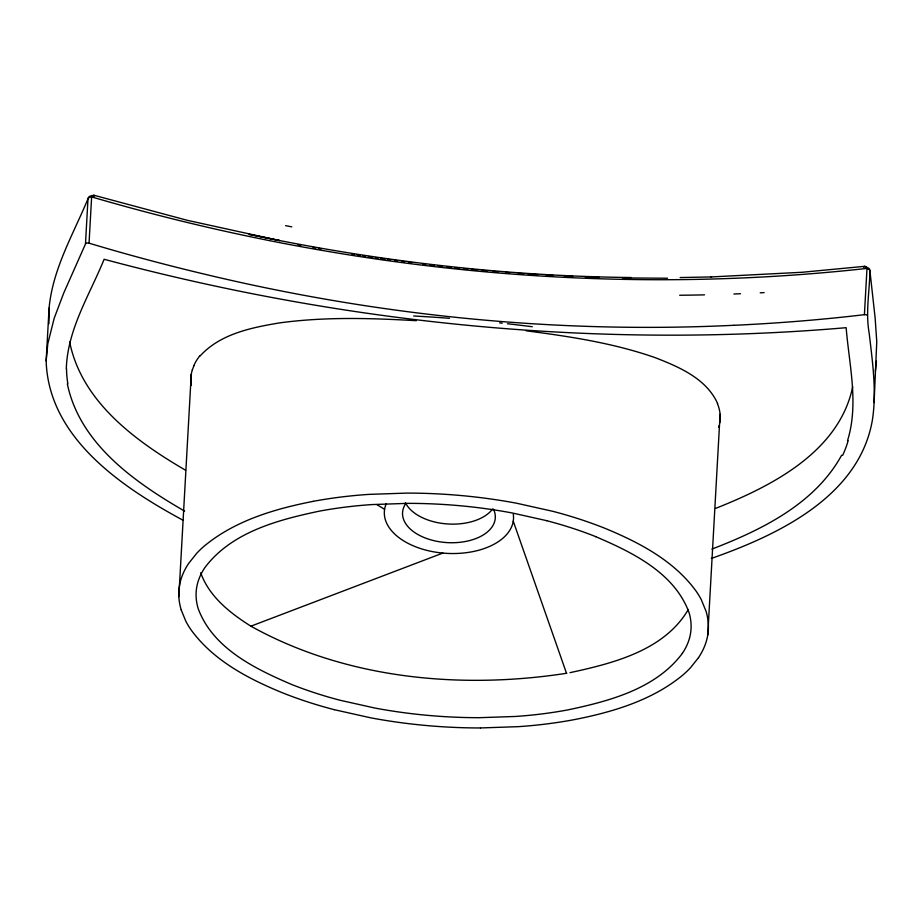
<?xml version="1.0" encoding="UTF-8"?>
<svg xmlns="http://www.w3.org/2000/svg" width="923" height="923" viewBox="0 0 923 923"><rect width="100%" height="100%" fill="white"/><g stroke="black" fill="none" stroke-linecap="round" stroke-linejoin="round"><path stroke-width="1.38" d="M66.306 368.646C67.541 329.165 89.635 294.852 104.126 259.271C345.179 323.869 597.319 349.148 846.149 327.688C849.172 365.093 858.967 403.766 847.533 440.698M720.136 418.604L720.102 414.277A151.36 73.148 -5.6 0 0 717.39 403.536M711.321 558.45C777.547 535.178 859.29 496.77 872.431 419.827C875.05 402.566 874.531 385.018 873.008 367.677C871.947 356.093 870.504 344.556 869.154 333.007C865.486 312.412 869.547 291.61 869.928 270.924A4.615 2.734 3.2 0 0 866.997 268.408A4.615 2.238 83.2 0 0 863.628 267.255M182.812 520.111C121.709 487.09 48.411 437.733 46.15 360.835L49.081 308.097C52.703 268.939 73.159 234.454 87.997 198.814A4.615 2.734 3.2 0 1 91.631 196.911A4.615 1.834 -73.2 0 1 94.492 196.045M89.046 243.199L91.631 196.911C342.271 270.277 607.115 297.183 866.997 268.408L864.413 314.697A4.673 2.607 -29.3 0 1 867.02 315.251M178.843 596.604L191.257 374.242M707.779 634.886L720.102 414.277M874.104 402.613L876.758 341.695L875.154 318.135L869.928 270.924A4.615 3.715 -5 0 0 865.024 267.197M46.15 360.835L47.8 343.783L54.18 318.285L63.733 293.041L85.47 244.018L87.997 198.814A4.615 3.646 22.8 0 1 93.696 196.195M49.081 308.097L48.931 323.673M876.435 361.043L875.362 371.3M852.702 386.841C839.042 451.785 771.997 486.04 715.602 508.388M192.319 369.927L193.911 365.75M688.293 609.515C664.364 650.519 613.195 663.279 569.976 672.671M841.638 455.224C814.894 503.912 761.729 529.86 711.956 549.07M682.374 653.392C655.699 688.939 609.307 701.145 567.887 709.891A291.899 172.393 3.2 0 1 515.403 716.467L479.383 717.69A338.441 199.887 3.2 0 1 374.969 708.068L340.391 700.338A292.176 172.555 3.2 0 1 291.495 684.416C254.979 668.76 213.005 648.454 198.226 608.742A130.974 77.359 3.2 0 1 196.138 592.335A124.859 73.748 3.2 0 1 197.614 583.198A131.02 77.382 3.2 0 1 204.837 567.657C231.477 532.098 277.892 519.903 319.3 511.157A291.98 172.439 3.2 0 1 371.796 504.581L407.816 503.358A338.36 199.841 3.2 0 1 512.219 512.969L546.797 520.699M698.526 657.649L690.473 667.744A163.198 96.384 3.2 0 1 683.078 674.851C652.273 700.419 612.641 712.106 574.014 719.686A309.47 182.777 3.2 0 1 518.426 726.655L480.468 727.947M200.279 355.793C220.228 333.941 251.148 327.665 279.092 322.969C324.561 316.681 370.654 318.1 416.354 320.685M200.718 572.779C209.14 596.65 230.185 613.149 250.906 626.186L442.855 553.073M313.174 501.351C274.546 508.942 234.915 520.618 204.11 546.197A163.336 96.465 3.2 0 0 196.714 553.304L188.661 563.399A148.395 87.65 3.2 0 0 180.504 581.005A142.073 83.912 3.2 0 0 178.854 591.366A147.738 87.258 3.2 0 0 181.22 609.93M250.906 626.186C345.894 679.016 460.577 689.631 566.745 673.259M864.666 266.332L802.052 272.273L710.998 276.946M733.993 325.277C556.119 333.907 377.334 315.631 204.248 274.096A935.057 353.29 6.4 0 1 89.07 243.176M680.147 277.546L711.587 276.935M667.56 278.238L622.506 277.915M631.147 277.523C502.735 276.139 374.692 260.782 249.072 234.35L279.807 240.603L187.392 220.343L93.927 195.249M599.062 277.373L585.217 276.912M572.71 276.415L564.368 276.046M546.231 275.112L553.212 275.492M537.844 274.616L528.06 274.004M518.253 273.335L523.86 273.716M505.642 272.389L509.854 272.712M493.02 271.362L498.628 271.824M481.794 270.37L487.402 270.866M471.965 269.435L477.583 269.978M455.12 267.739L459.331 268.166M463.542 268.605L467.753 269.031M446.697 266.816L450.909 267.278M429.876 264.878L434.075 265.374M438.287 265.859L442.498 266.355M422.861 264.013L425.665 264.359M526.168 330.803C569.722 336.457 613.553 343.091 655.157 357.651C679.086 366.916 706.418 378.615 717.598 403.501M408.866 262.236L411.658 262.594M394.882 260.355L397.675 260.736M401.874 261.313L404.666 261.694M380.934 258.382L385.11 258.982M387.902 259.375L390.694 259.778M368.392 256.525L372.569 257.148M375.361 257.563L378.142 257.978M357.282 254.806L360.062 255.244M362.831 255.671L365.612 256.098M351.732 253.929L354.501 254.379M318.585 248.379L321.342 248.852M313.093 247.399L315.839 247.895M298.037 244.664L300.76 245.172M334.23 709.683L370.677 717.817A355.609 210.029 3.2 0 0 480.468 727.959M595.681 536.644C632.209 552.254 674.171 572.606 688.962 612.307A130.962 77.347 3.2 0 1 691.05 628.701A124.893 73.759 3.2 0 1 689.573 637.839M184.612 511.111C134.781 482.302 79.747 443.836 67.321 383.818M185.627 470.269C135.831 441.217 81.755 402.036 69.663 341.983M377.126 504.8L384.603 509.3M513.246 521.16L566.526 673.305M181.196 609.941L185.823 621.202A163.417 96.523 3.2 0 0 190.761 629.451C212.971 660.337 248.068 678.67 282.473 692.804A309.609 182.858 3.2 0 0 334.23 709.672M513.28 514.169A64.679 38.201 3.2 0 1 443.848 553.165A64.679 38.201 3.2 0 1 386.264 503.635M313.162 501.339A309.47 182.777 3.2 0 1 368.762 494.393L406.731 493.101A355.586 210.006 3.2 0 1 516.522 503.208L552.969 511.354A309.632 182.869 3.2 0 1 604.738 528.221C639.12 542.401 674.228 560.699 696.427 591.597A163.44 96.523 3.2 0 1 701.365 599.835L705.991 611.107A148.372 87.627 3.2 0 1 708.345 629.682A142.027 83.878 3.2 0 1 706.672 640.043A148.488 87.697 3.2 0 1 698.515 657.638M689.585 637.839A131.112 77.44 3.2 0 1 682.362 653.38M546.785 520.722A292.141 172.543 3.2 0 1 595.704 536.621M492.605 509A46.45 27.436 3.2 0 1 447.124 523.929A46.45 27.436 3.2 0 1 405.405 502.666M493.482 509.184A46.45 27.436 3.2 0 1 446.836 542.586A46.45 27.436 3.2 0 1 405.705 503.658M848.122 440.756A267.185 150.772 1 0 1 842.607 455.385M67.887 383.841A267.185 151.245 7 0 1 66.537 368.669M864.378 314.674A932.518 352.332 6.4 0 1 734.016 325.311M85.608 243.66A4.673 2.792 35.8 0 1 89.046 243.268M764.129 292.614A885.365 338.914 7.1 0 1 760.206 292.822M740.5 293.733A885.365 338.914 7.1 0 1 733.889 293.999M704.526 294.864A885.365 338.914 7.1 0 1 679.674 295.245M291.783 226.85A885.365 307.647 6.5 0 1 285.588 225.662M190.749 378.638A142.846 70.909 11.9 0 1 192.319 369.927M191.407 385.456A148.603 73.852 11.2 0 1 190.934 378.672M720.205 418.604A142.8 69.202 -4.3 0 1 719.755 422.965M719.329 425.134A142.8 69.202 -4.3 0 1 718.763 427.314M413.689 315.989A320.869 62.672 4.6 0 1 449.478 318.308M499.597 322.888A320.869 62.672 4.6 0 1 502.216 323.165M507.431 323.742A320.869 62.672 4.6 0 1 532.259 326.73M193.784 365.716A151.407 75.524 13.7 0 1 199.968 355.678"/></g></svg>
